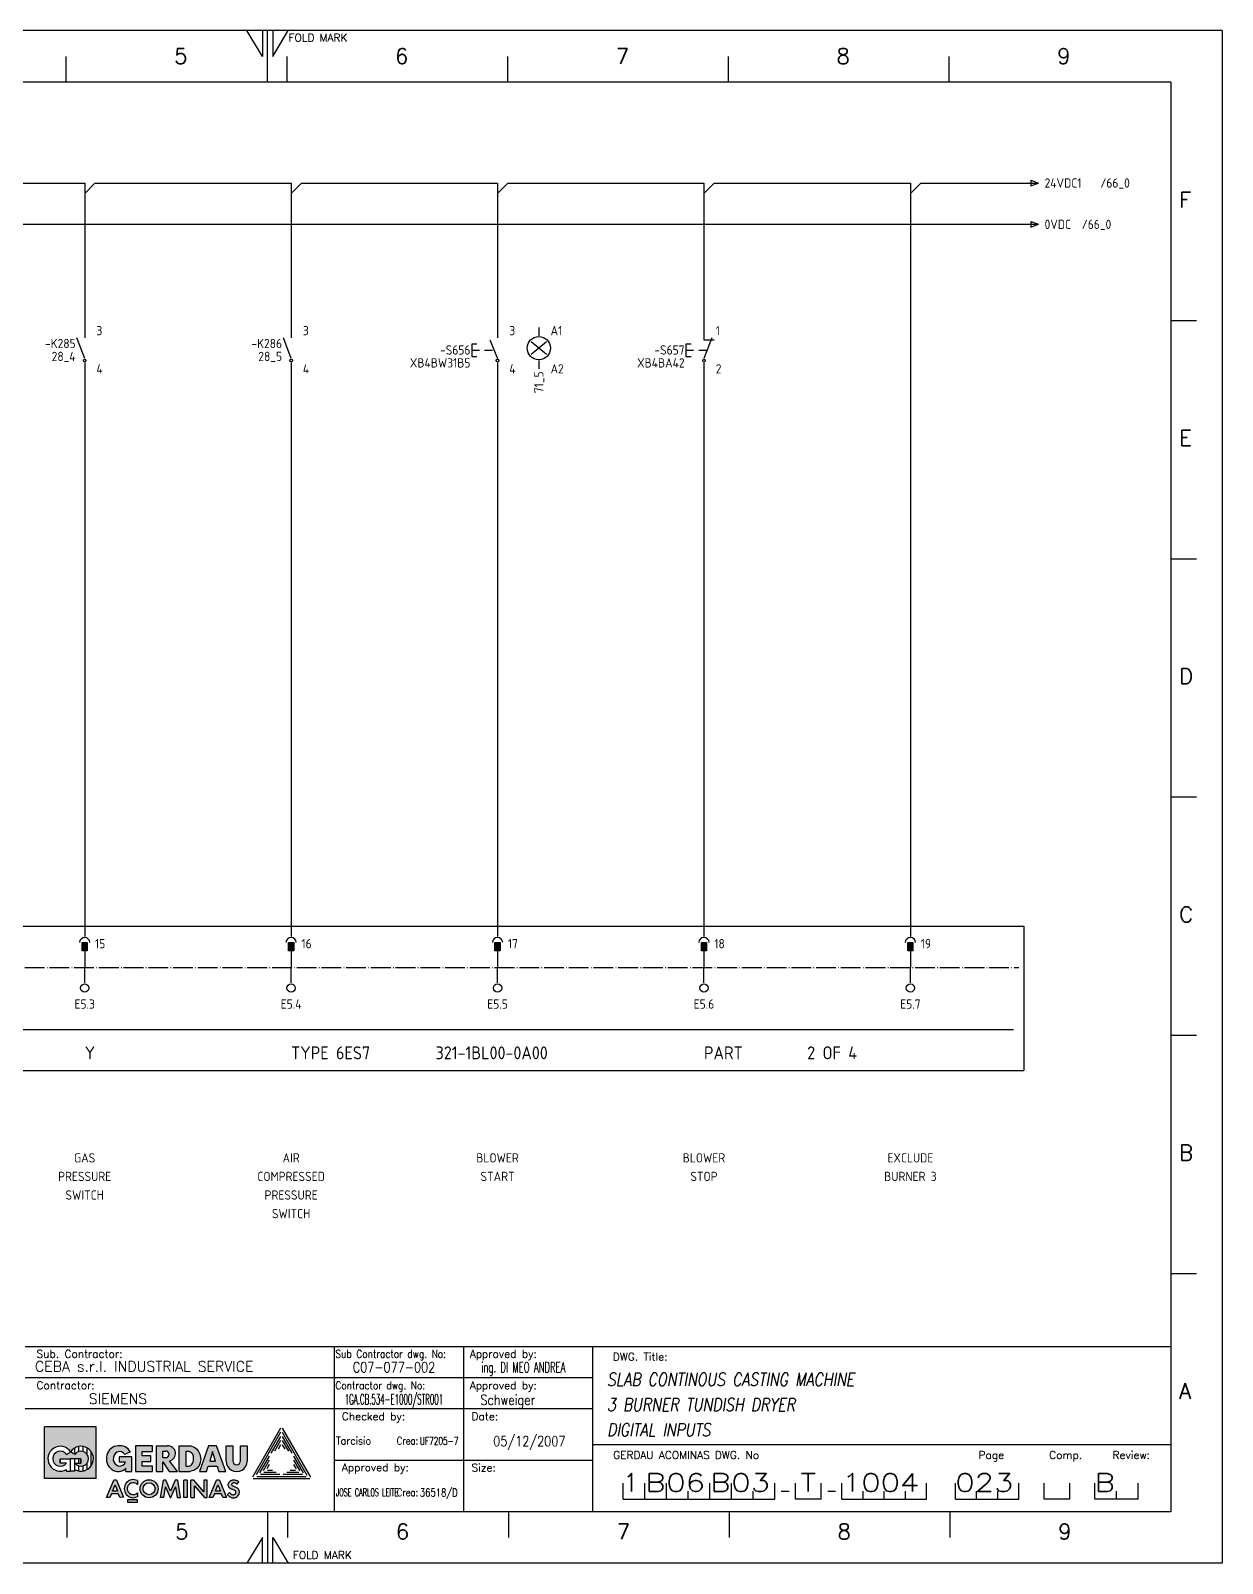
# Model space of a CAD drawing. Extents: x 520 to 940, y 6 to 303.
# Drawn here: x 709.3 to 940.2, y 6.5 to 303.5 of the extents above; entities that cross this region are included whole.
import ezdxf
from ezdxf.enums import TextEntityAlignment as Align

# ---------------------------------------------------------------- set-up
doc = ezdxf.new("R2010")
doc.units = 0
doc.header["$LTSCALE"] = 25
doc.header["$MEASUREMENT"] = 0
doc.linetypes.add('EPLANLINE7', pattern=[0])
doc.layers.get('0').update_dxf_attribs({"linetype": 'CONTINUOUS'})
for name, color, linetype in [('AUTOCONNECTING', 2, 'CONTINUOUS'), ('DESIG_', 3, 'CONTINUOUS'), ('FORM_1', 7, 'CONTINUOUS'), ('FORM_2', 4, 'CONTINUOUS'), ('FORM_3', 6, 'CONTINUOUS'), ('FORM_4', 1, 'CONTINUOUS'), ('MORSETTI', 7, 'CONTINUOUS'), ('RIF_', 7, 'CONTINUOUS'), ('SEF', 5, 'CONTINUOUS'), ('SIMBOLO', 4, 'CONTINUOUS'), ('TESTI', 7, 'CONTINUOUS'), ('TESTO', 5, 'CONTINUOUS')]:
    doc.layers.add(name, color=color, linetype=linetype)
doc.styles.add('ROMANS', font='romans.shx', dxfattribs={"width": 0.7, "oblique": 10, "height": 4})
doc.styles.get("Standard").update_dxf_attribs({"font": 'isocp.shx'})

# ---------------------------------------------------------------- blocks, each defined once
blk = doc.blocks.new('Format A3')
at = {"layer": 'FORM_1'}
h = blk.add_hatch(color=256, dxfattribs=at)
edge = h.paths.add_edge_path()
edge.add_line((217.87, 22.79), (217.87, 17.78))
edge.add_line((217.87, 17.78), (219.92, 17.78))
edge.add_spline(control_points=[(219.92, 17.78), (220.24, 17.85), (220.98, 18), (221.84, 18.93), (222.13, 20.2), (221.81, 21.63), (220.8, 22.71), (219.89, 22.77), (219.58, 22.79)], knot_values=[0, 0, 0, 0, 0.968333, 2.238245, 3.514092, 4.752916, 6.526982, 7.43734, 7.43734, 7.43734, 7.43734], degree=3, periodic=0)
edge.add_line((219.58, 22.79), (217.87, 22.79))
edge = h.paths.add_edge_path(flags=16)
edge.add_spline(control_points=[(219.59, 21.67), (219.7, 21.66), (220.06, 21.63), (220.6, 21.16), (220.68, 20.32), (220.63, 19.48), (220.1, 18.85), (219.69, 18.84), (219.58, 18.84)], knot_values=[0, 0, 0, 0, 0.326882, 1.089251, 1.872602, 2.763575, 3.625522, 3.966209, 3.966209, 3.966209, 3.966209], degree=3, periodic=0)
edge.add_line((219.58, 18.84), (219.17, 18.84))
edge.add_line((219.17, 18.84), (219.17, 21.67))
edge.add_line((219.17, 21.67), (219.59, 21.67))
h.paths.add_polyline_path([(223.55, 22.79), (221.81, 17.78), (223.19, 17.78), (223.48, 18.84), (225.23, 18.84), (225.54, 17.78), (226.94, 17.78), (225.11, 22.79)])
h.paths.add_polyline_path([(224.33, 21.67), (224.94, 19.81), (223.79, 19.81)], flags=16)
h.paths.add_polyline_path([(228.25, 22.79), (226.96, 22.79), (226.97, 19.8, 0.995265), (231.07, 19.81), (231.07, 22.79), (229.77, 22.79), (229.77, 19.87, -1), (228.25, 19.87)])
h.paths.add_polyline_path([(215.57, 22.79), (213.43, 22.79), (213.43, 17.78), (214.72, 17.78), (214.72, 19.66), (215.93, 17.78), (217.52, 17.78), (216.02, 19.84, 0.906396)])
h.paths.add_polyline_path([(215.29, 20.49), (214.72, 20.5), (214.72, 21.75), (215.31, 21.75, -1.017604)], flags=16)
h.paths.add_polyline_path([(209.42, 22.79), (209.42, 17.78), (212.73, 17.78), (212.73, 18.83), (210.73, 18.83), (210.73, 19.76), (212.41, 19.76), (212.41, 20.8), (210.73, 20.8), (210.73, 21.67), (212.73, 21.67), (212.73, 22.79)])
edge = h.paths.add_edge_path()
edge.add_ellipse((206.05, 20.28), major_axis=(0, -2.49), ratio=0.91559, start_angle=180.5657, end_angle=401.2517)
edge.add_line((207.56, 18.41), (207.56, 17.78))
edge.add_line((207.56, 17.78), (208.68, 17.78))
edge.add_line((208.68, 17.78), (208.68, 20.66))
edge.add_line((208.68, 20.66), (206.26, 20.66))
edge.add_line((206.26, 20.66), (206.26, 19.69))
edge.add_line((206.26, 19.69), (207.49, 19.69))
edge.add_ellipse((206.34, 20.25), major_axis=(0, -1.41), ratio=0.88785, start_angle=126.9107, end_angle=426.8029, ccw=False)
edge.add_line((207.34, 21.09), (208.41, 21.6))
edge.add_arc((206.36, 20.45), 2.34, 29.2872, 98.191)
h.paths.add_polyline_path([(205.74, 16.12), (205.19, 16.12), (203.77, 12.78), (204.46, 12.78), (204.76, 13.48), (206.07, 13.48), (206.44, 12.78), (207.11, 12.79)])
h.paths.add_polyline_path([(205.46, 15.22), (205.93, 14.01), (204.97, 14.01)], flags=16)
h.paths.add_polyline_path([(209.78, 12.92), (209.78, 13.66, -2.423597), (209.78, 15.28), (209.78, 16.02, 1.652966)])
h.paths.add_polyline_path([(210.29, 14.45, 1), (213.8, 14.45, 1)])
h.paths.add_polyline_path([(213.19, 14.45, -1), (210.89, 14.45, -1)], flags=16)
h.paths.add_polyline_path([(215.31, 16.12), (214.82, 16.12), (214.22, 12.78), (214.87, 12.78), (215.21, 14.84), (216.1, 12.73), (216.28, 12.73), (217.19, 14.84), (217.49, 12.78), (218.15, 12.78), (217.6, 16.12), (217.12, 16.12), (216.2, 13.99)])
h.paths.add_polyline_path([(219.4, 16.12), (218.75, 16.12), (218.75, 12.78), (219.4, 12.78)])
h.paths.add_polyline_path([(220.16, 12.78), (220.81, 12.78), (220.81, 15.04), (222.79, 12.78), (223.3, 12.78), (223.3, 16.12), (222.65, 16.12), (222.65, 13.88), (220.68, 16.12), (220.16, 16.12)])
h.paths.add_polyline_path([(225.66, 16.12), (225.13, 16.12), (223.7, 12.77), (224.39, 12.77), (224.69, 13.47), (226, 13.47), (226.37, 12.77), (227.04, 12.77)])
h.paths.add_polyline_path([(225.39, 15.2), (225.86, 14), (224.9, 14)], flags=16)
edge = h.paths.add_edge_path()
edge.add_spline(control_points=[(229.42, 15.81), (229.38, 15.84), (229.32, 15.89), (229.21, 15.96), (229.1, 16.02), (228.95, 16.09), (228.79, 16.14), (228.58, 16.18), (228.37, 16.18), (228.14, 16.15), (227.97, 16.08), (227.8, 16), (227.66, 15.88), (227.54, 15.75), (227.47, 15.59), (227.4, 15.42), (227.39, 15.24), (227.4, 15.04), (227.44, 14.85), (227.57, 14.66), (227.73, 14.54), (227.92, 14.42), (228.08, 14.35), (228.25, 14.29), (228.42, 14.23), (228.59, 14.16), (228.73, 14.07), (228.81, 13.98), (228.85, 13.89), (228.87, 13.78), (228.86, 13.67), (228.81, 13.54), (228.72, 13.42), (228.56, 13.32), (228.37, 13.29), (228.2, 13.3), (228.07, 13.34), (227.98, 13.38), (227.9, 13.44), (227.81, 13.5), (227.72, 13.6), (227.68, 13.69), (227.64, 13.74)], knot_values=[0, 0, 0, 0, 0.129897, 0.252239, 0.381983, 0.506097, 0.749316, 0.87783, 1.167741, 1.365595, 1.552935, 1.738999, 1.918105, 2.09238, 2.269928, 2.449255, 2.632957, 2.790606, 3.065835, 3.193419, 3.483878, 3.653535, 3.853782, 4.021202, 4.182707, 4.402789, 4.570564, 4.668988, 4.759204, 4.855589, 5.007336, 5.095097, 5.270281, 5.443299, 5.63607, 5.844858, 5.950481, 6.046454, 6.146081, 6.249423, 6.351995, 6.544354, 6.544354, 6.544354, 6.544354], degree=3, periodic=0)
edge.add_line((227.64, 13.74), (227.22, 13.33))
edge.add_spline(control_points=[(227.22, 13.33), (227.25, 13.3), (227.3, 13.21), (227.44, 13.06), (227.61, 12.91), (227.84, 12.8), (228.04, 12.73), (228.25, 12.7), (228.44, 12.69), (228.72, 12.72), (228.99, 12.82), (229.25, 13.03), (229.41, 13.25), (229.53, 13.57), (229.55, 13.89), (229.48, 14.23), (229.32, 14.44), (229.15, 14.58), (228.98, 14.67), (228.78, 14.76), (228.59, 14.83), (228.39, 14.91), (228.2, 15), (228.05, 15.18), (228.07, 15.39), (228.2, 15.54), (228.35, 15.61), (228.48, 15.63), (228.66, 15.63), (228.84, 15.57), (228.98, 15.46), (229.05, 15.4), (229.08, 15.37)], knot_values=[0, 0, 0, 0, 0.131114, 0.305389, 0.623258, 0.772631, 1.083491, 1.243018, 1.425854, 1.654083, 2.072988, 2.274716, 2.662927, 2.870188, 3.280959, 3.591243, 3.888658, 4.0589, 4.248032, 4.476436, 4.699919, 4.85554, 5.137678, 5.317889, 5.513624, 5.728226, 5.888869, 5.979085, 6.142909, 6.403998, 6.552706, 6.676571, 6.676571, 6.676571, 6.676571], degree=3, periodic=0)
edge.add_line((229.08, 15.37), (229.42, 15.81))
h.paths.add_polyline_path([(207.88, 12.33), (207.88, 11.83), (209.78, 11.83), (209.79, 12.33)])
h.paths.add_polyline_path([(201.77, 26.45), (191.77, 26.45), (191.77, 16.45), (201.77, 16.45)])
h.paths.add_polyline_path([(197.64, 18.19), (197.64, 17.87), (196.84, 17.87), (196.04, 17.87), (196.04, 18.19, -2.312045), (196.84, 21.6, -2.312045)], flags=16)
h.paths.add_polyline_path([(197.64, 19.43), (198.44, 19.43), (198.44, 20.27), (196.84, 20.27), (194.84, 20.27), (194.84, 19.43), (196.04, 19.43, -3.248328), (196.05, 21.08), (196.84, 21.6), (197.62, 21.08, -3.248328)], flags=0)
for p, q in [((420, 297), (0, 297)), ((234, 292), (231, 297)), ((234, 297), (234, 292)), ((235, 287), (235, 297)), ((236, 292), (239, 297)), ((236, 297), (236, 292)), ((420, 297), (420, 0)), ((195.93, 292), (195.93, 287)), ((238.7, 292), (238.7, 287)), ((281.48, 292), (281.48, 287)), ((324.26, 292), (324.26, 287)), ((367.03, 292), (367.03, 287)), ((410, 240.83), (415, 240.83)), ((410, 194.66), (415, 194.66)), ((410, 148.5), (415, 148.5)), ((410, 102.33), (415, 102.33)), ((410, 56.17), (415, 56.17)), ((248, 30), (248, 42)), ((273, 10), (273, 42)), ((188.01, 36), (298, 36)), ((191.77, 16.45), (191.77, 26.45)), ((201.77, 26.45), (191.77, 26.45)), ((201.77, 16.45), (201.77, 26.45)), ((237.53, 26.19), (232.06, 16.71)), ((237.53, 25.39), (232.76, 17.12)), ((237.53, 24.59), (235.65, 21.33)), ((237.53, 23.79), (236.34, 21.73)), ((237.83, 26.19), (243.31, 16.71)), ((237.83, 25.39), (242.62, 17.11)), ((237.83, 24.59), (239.72, 21.33)), ((237.83, 23.79), (239.03, 21.73)), ((196.04, 21.07), (196.84, 21.6)), ((197.64, 21.07), (196.84, 21.6)), ((197.64, 21.07), (197.64, 22.35)), ((198.44, 21.68), (198.44, 22.64)), ((199.24, 21.68), (199.24, 22.64)), ((200.04, 21.11), (200.04, 22.35)), ((200.84, 18.94), (200.84, 21.6)), ((208.41, 21.6), (207.34, 21.09)), ((209.42, 22.79), (209.42, 17.78)), ((212.73, 22.79), (209.42, 22.79)), ((210.73, 20.8), (210.73, 21.67)), ((210.73, 21.67), (212.73, 21.67)), ((212.41, 20.8), (210.73, 20.8)), ((212.41, 19.76), (212.41, 20.8)), ((212.73, 21.67), (212.73, 22.79)), ((213.43, 22.79), (213.43, 17.78)), ((213.43, 22.79), (215.57, 22.79)), ((214.72, 20.5), (214.72, 21.75)), ((214.72, 21.75), (215.31, 21.75)), ((217.87, 17.78), (217.87, 22.79)), ((217.87, 22.79), (219.58, 22.79)), ((223.55, 22.79), (221.81, 17.78)), ((225.11, 22.79), (223.55, 22.79)), ((224.33, 21.67), (223.79, 19.81)), ((224.94, 19.81), (224.33, 21.67)), ((226.94, 17.78), (225.11, 22.79)), ((226.97, 19.83), (226.96, 22.79)), ((226.96, 22.79), (228.25, 22.79)), ((228.25, 22.79), (228.25, 19.87)), ((229.77, 19.87), (229.77, 22.79)), ((229.77, 22.79), (231.07, 22.79)), ((231.07, 22.79), (231.07, 19.81)), ((237.53, 22.99), (237.04, 22.13)), ((237.83, 22.99), (238.33, 22.13)), ((298, 23), (410, 23)), ((194.84, 20.27), (196.84, 20.27)), ((194.84, 20.27), (196.84, 20.27)), ((194.84, 19.43), (194.84, 20.27)), ((194.84, 20.27), (194.84, 19.43)), ((196.04, 19.43), (194.84, 19.43)), ((196.04, 17.87), (196.04, 18.19)), ((196.04, 17.87), (196.84, 17.87)), ((196.84, 17.87), (196.84, 20.27)), ((198.84, 20.27), (196.84, 20.27)), ((198.84, 20.27), (196.84, 20.27)), ((197.64, 17.87), (196.84, 17.87)), ((197.64, 17.87), (197.64, 20.27)), ((197.64, 19.43), (198.84, 19.43)), ((197.64, 17.87), (197.64, 18.19)), ((198.44, 19.43), (198.44, 20.27)), ((198.44, 17.9), (198.44, 18.86)), ((198.84, 20.27), (198.84, 19.43)), ((198.84, 19.43), (198.84, 20.27)), ((199.24, 17.9), (199.24, 18.86)), ((200.04, 18.19), (200.04, 19.43)), ((208.68, 20.66), (206.26, 20.66)), ((206.26, 20.66), (206.26, 19.69)), ((206.26, 19.69), (207.49, 19.69)), ((207.56, 17.78), (207.56, 18.41)), ((208.68, 17.78), (208.68, 20.66)), ((210.73, 18.83), (210.73, 19.76)), ((210.73, 19.76), (212.41, 19.76)), ((212.73, 18.83), (210.73, 18.83)), ((212.73, 17.78), (212.73, 18.83)), ((214.72, 20.5), (215.31, 20.49)), ((214.72, 19.66), (215.93, 17.78)), ((214.72, 17.78), (214.72, 19.66)), ((217.52, 17.78), (216.02, 19.84)), ((223.19, 17.78), (223.48, 18.84)), ((223.48, 18.84), (225.23, 18.84)), ((223.79, 19.81), (224.94, 19.81)), ((225.23, 18.84), (225.54, 17.78)), ((235.33, 20.78), (233.45, 17.52)), ((235.33, 19.98), (234.14, 17.92)), ((235.33, 19.18), (234.84, 18.32)), ((234.98, 18.05), (235.98, 18.05)), ((239.39, 18.05), (240.39, 18.05)), ((240.04, 20.78), (241.92, 17.51)), ((240.04, 19.98), (241.23, 17.91)), ((240.04, 19.18), (240.54, 18.31)), ((248, 20), (298, 20)), ((201.77, 16.45), (191.77, 16.45)), ((203.77, 12.78), (205.19, 16.12)), ((204.97, 14.01), (205.46, 15.22)), ((205.74, 16.12), (205.19, 16.12)), ((205.46, 15.22), (205.93, 14.01)), ((205.74, 16.12), (207.11, 12.79)), ((207.56, 17.78), (208.68, 17.78)), ((209.42, 17.78), (212.73, 17.78)), ((209.78, 16.02), (209.78, 15.23)), ((213.43, 17.78), (214.72, 17.78)), ((214.22, 12.78), (214.82, 16.12)), ((215.31, 16.12), (214.82, 16.12)), ((216.2, 13.99), (215.31, 16.12)), ((215.93, 17.78), (217.52, 17.78)), ((217.12, 16.12), (216.2, 13.99)), ((217.6, 16.12), (217.12, 16.12)), ((218.15, 12.78), (217.6, 16.12)), ((217.87, 17.78), (219.92, 17.78)), ((218.75, 12.78), (218.75, 16.12)), ((219.4, 16.12), (218.75, 16.12)), ((219.4, 16.12), (219.4, 12.78)), ((220.16, 12.79), (220.16, 16.12)), ((220.68, 16.12), (220.16, 16.12)), ((222.65, 13.88), (220.68, 16.12)), ((220.81, 15.04), (222.79, 12.78)), ((220.81, 12.78), (220.81, 15.04)), ((221.81, 17.78), (223.19, 17.78)), ((222.65, 16.12), (222.65, 13.88)), ((223.3, 16.12), (222.65, 16.12)), ((223.3, 12.78), (223.3, 16.12)), ((223.7, 12.77), (225.13, 16.12)), ((224.9, 14), (225.39, 15.2)), ((225.66, 16.12), (225.13, 16.12)), ((225.39, 15.2), (225.86, 14)), ((225.54, 17.78), (226.94, 17.78)), ((225.66, 16.12), (227.04, 12.77)), ((229.08, 15.36), (229.42, 15.81)), ((232.21, 16.45), (243.16, 16.45)), ((232.9, 16.85), (242.47, 16.85)), ((233.6, 17.25), (237.37, 17.25)), ((234.29, 17.65), (236.67, 17.65)), ((238, 17.25), (241.77, 17.25)), ((238.7, 17.65), (241.08, 17.65)), ((204.46, 12.78), (203.77, 12.78)), ((204.76, 13.48), (204.46, 12.78)), ((206.07, 13.48), (204.76, 13.48)), ((205.93, 14.01), (204.97, 14.01)), ((206.44, 12.78), (206.07, 13.48)), ((207.11, 12.79), (206.44, 12.78)), ((207.88, 12.33), (207.88, 11.83)), ((209.79, 12.33), (207.88, 12.33)), ((209.78, 13.66), (209.78, 12.9)), ((209.78, 11.83), (209.79, 12.33)), ((214.87, 12.78), (214.22, 12.78)), ((214.87, 12.78), (215.21, 14.84)), ((215.21, 14.84), (216.1, 12.73)), ((216.1, 12.73), (216.28, 12.73)), ((216.28, 12.73), (217.19, 14.84)), ((217.19, 14.84), (217.49, 12.78)), ((217.49, 12.78), (218.15, 12.78)), ((219.4, 12.78), (218.75, 12.78)), ((220.16, 12.78), (220.81, 12.78)), ((222.79, 12.78), (223.3, 12.78)), ((224.39, 12.77), (223.7, 12.77)), ((224.69, 13.47), (224.39, 12.77)), ((226, 13.47), (224.69, 13.47)), ((225.86, 14), (224.9, 14)), ((226.37, 12.77), (226, 13.47)), ((227.04, 12.77), (226.37, 12.77)), ((227.22, 13.33), (227.64, 13.74)), ((196.11, 10), (196.11, 5)), ((207.88, 11.83), (209.78, 11.83)), ((235, 10), (235, 0)), ((238.89, 10), (238.89, 5)), ((281.66, 10), (281.66, 5)), ((324.44, 10), (324.44, 5)), ((367.22, 10), (367.22, 5)), ((234, 5), (231, 0)), ((234, 0), (234, 5)), ((236, 5), (239, 0)), ((236, 0), (236, 5)), ((420, 0), (0, 0))]:
    blk.add_line(p, q, dxfattribs=at)
blk.add_lwpolyline([(219.59, 21.67), (219.17, 21.67), (219.17, 18.84), (219.58, 18.84)], dxfattribs=at)
for radius in [1.75, 1.15]:
    blk.add_circle((212.04, 14.45), radius, dxfattribs=at)
for centre, radius, start, end in [((194.84, 20.27), 2.4, 33.5573, 300), ((194.84, 20.27), 1.46, 33.5573, 325.1132), ((198.84, 20.27), 2.4, 240, 146.4427), ((198.84, 20.27), 1.46, 214.8868, 146.4427), ((206.36, 20.45), 2.34, 29.2872, 98.191), ((215.31, 21.12), 0.633, 270, 90), ((215.65, 21.29), 1.5, 284.2434, 92.9996), ((229.02, 19.82), 2.05, 179.8525, 0.1475), ((229.01, 19.87), 0.761, 180, 0), ((208.97, 14.47), 1.75, 62.3456, 297.6544), ((208.97, 14.47), 1.15, 44.8431, 315.1569)]:
    blk.add_arc(centre, radius, start, end, dxfattribs=at)
for centre, major_axis, ratio, start_param, end_param in [((206.05, 20.28), (0, -2.49), 0.91559, 3.151467, 7.003163), ((206.34, 20.25), (0, -1.41), 0.88785, 2.21501, 7.449115)]:
    blk.add_ellipse(centre, major_axis=major_axis, ratio=ratio, start_param=start_param, end_param=end_param, dxfattribs=at)
for points in [[(219.58, 22.79), (220.48, 22.65), (221.76, 21.42), (222.04, 20.21), (221.73, 18.97), (220.84, 18.07), (219.92, 17.78)], [(219.58, 18.84), (219.91, 18.87), (220.52, 19.48), (220.66, 20.37), (220.5, 21.13), (219.91, 21.62), (219.59, 21.67)], [(227.22, 13.33), (227.3, 13.23), (227.41, 13.09), (227.66, 12.89), (227.79, 12.82), (228.09, 12.73), (228.24, 12.7), (228.43, 12.7), (228.65, 12.72), (229.04, 12.87), (229.2, 13), (229.43, 13.31), (229.5, 13.51), (229.53, 13.92), (229.46, 14.22), (229.28, 14.46), (229.15, 14.57), (228.99, 14.66), (228.78, 14.76), (228.57, 14.84), (228.43, 14.9), (228.18, 15.03), (228.07, 15.18), (228.09, 15.37), (228.22, 15.54), (228.37, 15.61), (228.46, 15.63), (228.62, 15.63), (228.87, 15.54), (228.99, 15.45), (229.08, 15.37)], [(227.64, 13.74), (227.75, 13.58), (227.81, 13.5), (227.9, 13.44), (227.98, 13.38), (228.07, 13.35), (228.17, 13.31), (228.38, 13.3), (228.56, 13.33), (228.71, 13.43), (228.82, 13.57), (228.85, 13.65), (228.86, 13.8), (228.84, 13.89), (228.8, 13.98), (228.74, 14.05), (228.6, 14.15), (228.4, 14.23), (228.25, 14.29), (228.09, 14.35), (227.91, 14.43), (227.76, 14.52), (227.54, 14.71), (227.47, 14.81), (227.4, 15.08), (227.39, 15.24), (227.41, 15.42), (227.47, 15.59), (227.55, 15.75), (227.66, 15.88), (227.8, 15.99), (227.97, 16.08), (228.14, 16.14), (228.34, 16.17), (228.63, 16.17), (228.75, 16.14), (228.99, 16.07), (229.1, 16.02), (229.21, 15.96), (229.31, 15.89), (229.42, 15.81)]]:
    blk.add_spline(points, degree=3, dxfattribs=at)
at = {"layer": 'FORM_3'}
for p, q in [((410, 287), (25, 287)), ((410, 287), (410, 10)), ((410, 10), (25, 10))]:
    blk.add_line(p, q, dxfattribs=at)
at = {"layer": 'FORM_4'}
for p, q in [((188.01, 42), (410, 42)), ((298, 10), (298, 42)), ((188.01, 30), (298, 30)), ((248, 10), (248, 30)), ((303.88, 12.42), (303.88, 15.51)), ((308.08, 12.42), (308.08, 15.51)), ((312.28, 12.42), (312.28, 15.51)), ((320.68, 12.42), (320.68, 15.51)), ((324.88, 12.42), (324.88, 15.51)), ((333.28, 12.42), (333.28, 15.51)), ((337.28, 12.42), (337.28, 15.51)), ((342.28, 12.42), (342.28, 15.51)), ((346.28, 12.42), (346.28, 15.51)), ((362.68, 12.42), (362.68, 15.51)), ((368.28, 12.42), (368.28, 15.51)), ((380.58, 12.42), (380.58, 15.51)), ((385.48, 12.42), (385.48, 15.51)), ((390.48, 12.42), (390.48, 15.51)), ((395.28, 12.42), (395.28, 15.51)), ((403.68, 12.42), (403.68, 15.51)), ((303.88, 12.42), (333.28, 12.42)), ((316.48, 12.42), (316.48, 13.97)), ((316.48, 12.42), (316.48, 13.97)), ((329.08, 12.42), (329.08, 13.97)), ((334.53, 13.97), (336.06, 13.97)), ((342.28, 12.42), (337.28, 12.42)), ((343.53, 13.97), (345.03, 13.97)), ((346.28, 12.42), (346.28, 13.97)), ((346.28, 12.42), (362.68, 12.42)), ((350.38, 12.42), (350.38, 13.97)), ((354.48, 12.42), (354.48, 13.97)), ((358.58, 12.42), (358.58, 13.97)), ((368.28, 12.42), (380.58, 12.42)), ((372.38, 12.42), (372.38, 13.97)), ((376.48, 12.42), (376.48, 13.97)), ((390.48, 12.42), (385.48, 12.42)), ((399.13, 12.42), (395.28, 12.42)), ((403.68, 12.42), (399.13, 12.42)), ((399.48, 12.42), (399.48, 13.97))]:
    blk.add_line(p, q, dxfattribs=at)
at = {"layer": 'FORM_1', "style": 'ROMANS'}
for p in [(239.05, 294.88), (239.88, 0.84)]:
    blk.add_text('FOLD MARK', height=1.5, dxfattribs=at).set_placement(p)
at = {"layer": 'FORM_2', "style": 'ROMANS'}
for s, p in [('Sub. Contractor:', (190.24, 39.84)), ('Approved by:', (274.17, 39.84)), ('DWG. Title:', (301.92, 39.27)), ('Contractor:', (190.24, 33.75)), ('Approved by:', (274.17, 33.72)), ('Checked by:', (249.38, 27.74)), ('Date:', (274.53, 27.74)), ('GERDAU ACOMINAS DWG. No', (301.96, 20.23)), ('Page', (372.75, 20.23)), ('Comp.', (386.46, 20.23)), ('Review:', (398.72, 20.23)), ('Approved by:', (249.38, 17.83)), ('Size:', (274.53, 17.79))]:
    blk.add_text(s, height=1.5, dxfattribs=at).set_placement(p)
for s, width, p in [('Sub Contractor dwg. No:', 0.85, (248.15, 39.84)), ('Contractor dwg. No:', 0.85, (248.15, 33.72)), ('Crea:', 0.8, (260.02, 23)), ('Crea:', 0.8, (260.02, 13))]:
    blk.add_text(s, height=1.5, dxfattribs=dict(at, width=width)).set_placement(p)
at = {"layer": 'FORM_2', "style": 'ROMANS', "flags": 4}
for tag, p in [('21', (189.91, 37.18)), ('18', (189.91, 30.89))]:
    blk.add_attdef(tag, p, '', height=2, dxfattribs=at)
at = {"layer": 'FORM_2', "color": 4, "style": 'ROMANS', "width": 0.8, "flags": 4}
for tag, p in [('22', (251.5, 37)), ('19', (251.5, 30.8)), ('24', (278.73, 22.67))]:
    blk.add_attdef(tag, p, '', height=2, dxfattribs=at)
at = {"layer": 'FORM_2', "style": 'ROMANS', "flags": 4}
for tag, p, height, width in [('23', (276.41, 37.01), 2, 0.8), ('20', (276.22, 30.68), 2, 0.8), ('14', (248.25, 23), 1.5, 0.9), ('15', (264.49, 22.98), 1.5, 0.8), ('16', (248.25, 13), 1.5, 0.9), ('17', (264.49, 12.98), 1.5, 0.8)]:
    blk.add_attdef(tag, p, '', height=height, dxfattribs=dict(at, width=width))
at = {"layer": 'FORM_4', "style": 'ROMANS'}
for s, p in [('5', (216.92, 290.56)), ('6', (259.7, 290.56)), ('7', (302.47, 290.56)), ('8', (345.25, 290.56)), ('9', (388.03, 290.56)), ('F', (411.64, 262.73)), ('E', (411.64, 216.57)), ('D', (411.64, 170.4)), ('C', (411.64, 124.24)), ('B', (411.64, 78.07)), ('A', (411.64, 31.9)), ('5', (217.1, 4.65)), ('6', (259.88, 4.65)), ('7', (302.66, 4.65)), ('8', (345.43, 4.65)), ('9', (388.21, 4.65))]:
    blk.add_text(s, height=3, dxfattribs=at).set_placement(p)
at = {"layer": 'FORM_4', "color": 1, "style": 'ROMANS', "oblique": 10, "width": 0.8, "flags": 4}
for tag, p in [('11', (300.77, 34.39)), ('12', (300.77, 29.5)), ('13', (300.77, 24.62))]:
    blk.add_attdef(tag, p, '', height=2.5, dxfattribs=at)
at = {"layer": 'FORM_4', "color": 1, "style": 'ROMANS', "flags": 2}
blk.add_attdef('25', (279.66, 12.25), '', height=5, dxfattribs=at)
at = {"layer": 'FORM_4', "style": 'ROMANS', "width": 1.25, "flags": 4}
for tag, p in [('1', (303.88, 13.92)), ('3', (312.28, 13.92)), ('5', (324.88, 13.92)), ('7', (346.28, 13.92)), ('10', (395.28, 13.92))]:
    blk.add_attdef(tag, p, '', height=3.5, dxfattribs=at)
for tag, p in [('2', (310.18, 13.92)), ('4', (322.78, 13.92)), ('6', (339.78, 13.92)), ('9', (387.98, 13.92))]:
    blk.add_attdef(tag, text='', height=3.5, dxfattribs=at).set_placement(p, align=Align.CENTER)
at = {"layer": 'FORM_4', "color": 1, "style": 'ROMANS', "width": 1.25, "flags": 4}
blk.add_attdef('8', (368.28, 13.92), '', height=3.5, dxfattribs=at)
blk = doc.blocks.new('SO269')
at = {"layer": 'TESTI', "color": 2, "linetype": 'EPLANLINE7'}
for p, q in [((-2, 0), (0, 0)), ((0, 0), (0, -2)), ((0, -2), (2, 0))]:
    blk.add_line(p, q, dxfattribs=at)
blk = doc.blocks.new('1_0_IEC_WUPI')
at = {"layer": 'SIMBOLO', "color": 3, "linetype": 'EPLANLINE7'}
for p, q in [((0, 4), (0, 2)), ((0, -2), (-1.5, 2)), ((0, -2.8), (0, -4))]:
    blk.add_line(p, q, dxfattribs=at)
blk.add_circle((0, -2.4), 0.25, dxfattribs=at)
blk = doc.blocks.new('31_0_IEC_WUPI')
at = {"layer": 'TESTI', "color": 3, "linetype": 'EPLANLINE7'}
for p, q in [((0, 4), (0, 2)), ((-0.5, 0.8), (0.5, 0.8)), ((-0.5, -0.8), (-0.5, 0.8)), ((0.5, 0.8), (0.5, -0.8)), ((0.5, -0.8), (-0.5, -0.8))]:
    blk.add_line(p, q, dxfattribs=at)
blk.add_arc((0, 0.8), 1, 0, 180, dxfattribs=at)
blk.add_solid([(-0.5, -0.8), (0.5, -0.8), (-0.5, 0.8), (0.5, 0.8)], dxfattribs=at)
blk = doc.blocks.new('SO303')
at = {"layer": 'TESTI', "color": 2, "linetype": 'EPLANLINE7'}
blk.add_line((0, 1), (0, 4), dxfattribs=at)
blk.add_circle((0, 0), 0.8, dxfattribs=at)
blk = doc.blocks.new('35_0_IEC_WUPI')
at = {"layer": 'TESTI', "color": 3, "linetype": 'EPLANLINE7'}
for p, q in [((0, 4), (0, 2)), ((-4, 0.8), (-5, 0.8)), ((-5, 0.8), (-5, -1.6)), ((-1.5, 1.6), (0, -2)), ((-5, -0.4), (-3.5, -0.4)), ((-5, -1.6), (-4, -1.6)), ((-2.5, -0.4), (-1, -0.4)), ((0, -2.8), (0, -4))]:
    blk.add_line(p, q, dxfattribs=at)
blk.add_circle((0, -2.4), 0.25, dxfattribs=at)
blk = doc.blocks.new('46_0_IEC_WUPI')
at = {"layer": 'TESTI', "color": 3, "linetype": 'EPLANLINE7'}
for p, q in [((0, 4), (0, 2.4)), ((1.5, 1.2), (-1.5, -1.2)), ((1.5, -1.2), (-1.5, 1.2)), ((0, -2.4), (0, -4))]:
    blk.add_line(p, q, dxfattribs=at)
blk.add_circle((0, 0), 2.25, dxfattribs=at)
blk = doc.blocks.new('36_0_IEC_WUPI')
at = {"layer": 'TESTI', "color": 3, "linetype": 'EPLANLINE7'}
for p, q in [((0, 4), (0, 1.6)), ((-2.5, 0.8), (-3.5, 0.8)), ((-3.5, 0.8), (-3.5, -1.6)), ((1.5, 2), (0, -2)), ((0, 1.6), (2, 1.6)), ((-3.5, -0.4), (-2, -0.4)), ((-3.5, -1.6), (-2.5, -1.6)), ((-1, -0.4), (0.5, -0.4)), ((0, -2.8), (0, -4))]:
    blk.add_line(p, q, dxfattribs=at)
blk.add_circle((0, -2.4), 0.25, dxfattribs=at)
blk = doc.blocks.new('SO284')
at = {"layer": 'TESTI', "color": 2, "linetype": 'EPLANLINE7'}
for p, q in [((-1.175, 0), (0.675, 0)), ((-0.675, 0.575), (0.8, 0)), ((-0.675, 0.575), (-0.675, -0.575)), ((-0.675, -0.575), (0.8, 0))]:
    blk.add_line(p, q, dxfattribs=at)

msp = doc.modelspace()

# ---------------------------------------------------------------- linework, layer by layer
at = {"layer": 'AUTOCONNECTING', "color": 2, "linetype": 'EPLANLINE7'}
for p, q in [((681.73, 273.93), (717.73, 273.93)), ((721.73, 273.93), (757.73, 273.93)), ((761.73, 273.93), (797.73, 273.93)), ((801.73, 273.93), (837.73, 273.93)), ((841.73, 273.93), (877.73, 273.93)), ((881.73, 273.93), (903.73, 273.93)), ((719.73, 271.93), (719.73, 245.93)), ((759.73, 271.93), (759.73, 245.93)), ((799.73, 271.93), (799.73, 245.93)), ((839.73, 271.93), (839.73, 245.93)), ((879.73, 271.93), (879.73, 129.93)), ((589.73, 265.93), (903.73, 265.93)), ((719.73, 237.93), (719.73, 129.93)), ((759.73, 237.93), (759.73, 129.93)), ((799.73, 237.93), (799.73, 129.93)), ((839.73, 237.93), (839.73, 129.93)), ((719.73, 125.93), (719.73, 121.93)), ((759.73, 125.93), (759.73, 121.93)), ((799.73, 125.93), (799.73, 121.93)), ((839.73, 125.93), (839.73, 121.93)), ((879.73, 125.93), (879.73, 121.93))]:
    msp.add_line(p, q, dxfattribs=at)
at = {"layer": 'SIMBOLO', "color": 1, "linetype": 'EPLANLINE7'}
for p, q in [((577.73, 129.93), (901.73, 129.93)), ((901.73, 129.93), (901.73, 101.93)), ((577.73, 101.93), (901.73, 101.93))]:
    msp.add_line(p, q, dxfattribs=at)
at = {"layer": 'TESTI', "color": 1, "linetype": 'EPLANLINE7'}
for p, q in [((708.11, 121.93), (711.93, 121.93)), ((712.43, 121.93), (712.51, 121.93)), ((712.91, 121.93), (716.73, 121.93)), ((717.21, 121.93), (717.31, 121.93)), ((717.71, 121.93), (721.53, 121.93)), ((722.01, 121.93), (722.11, 121.93)), ((722.48, 121.93), (726.33, 121.93)), ((726.81, 121.93), (726.91, 121.93)), ((727.28, 121.93), (731.11, 121.93)), ((731.58, 121.93), (731.68, 121.93)), ((732.08, 121.93), (735.91, 121.93)), ((736.38, 121.93), (736.48, 121.93)), ((736.86, 121.93), (740.71, 121.93)), ((741.18, 121.93), (741.28, 121.93)), ((741.66, 121.93), (745.48, 121.93)), ((745.96, 121.93), (746.06, 121.93)), ((746.46, 121.93), (750.28, 121.93)), ((750.76, 121.93), (750.86, 121.93)), ((751.23, 121.93), (755.08, 121.93)), ((755.56, 121.93), (755.66, 121.93)), ((756.03, 121.93), (759.86, 121.93)), ((760.36, 121.93), (760.43, 121.93)), ((760.83, 121.93), (764.66, 121.93)), ((765.13, 121.93), (765.23, 121.93)), ((765.61, 121.93), (769.46, 121.93)), ((769.93, 121.93), (770.03, 121.93)), ((770.41, 121.93), (774.23, 121.93)), ((774.73, 121.93), (774.81, 121.93)), ((775.21, 121.93), (779.03, 121.93)), ((779.51, 121.93), (779.61, 121.93)), ((779.98, 121.93), (783.83, 121.93)), ((784.31, 121.93), (784.41, 121.93)), ((784.78, 121.93), (788.63, 121.93)), ((789.11, 121.93), (789.21, 121.93)), ((789.58, 121.93), (793.41, 121.93)), ((793.88, 121.93), (793.98, 121.93)), ((794.38, 121.93), (798.21, 121.93)), ((798.68, 121.93), (798.78, 121.93)), ((799.16, 121.93), (803.01, 121.93)), ((803.48, 121.93), (803.58, 121.93)), ((803.96, 121.93), (807.78, 121.93)), ((808.26, 121.93), (808.36, 121.93)), ((808.76, 121.93), (812.58, 121.93)), ((813.06, 121.93), (813.16, 121.93)), ((813.53, 121.93), (817.38, 121.93)), ((817.86, 121.93), (817.96, 121.93)), ((818.33, 121.93), (822.16, 121.93)), ((822.66, 121.93), (822.73, 121.93)), ((823.13, 121.93), (826.96, 121.93)), ((827.43, 121.93), (827.53, 121.93)), ((827.91, 121.93), (831.76, 121.93)), ((832.23, 121.93), (832.33, 121.93)), ((832.71, 121.93), (836.53, 121.93)), ((837.03, 121.93), (837.11, 121.93)), ((837.51, 121.93), (841.33, 121.93)), ((841.81, 121.93), (841.91, 121.93)), ((842.28, 121.93), (846.13, 121.93)), ((846.61, 121.93), (846.71, 121.93)), ((847.08, 121.93), (850.91, 121.93)), ((851.41, 121.93), (851.48, 121.93)), ((851.88, 121.93), (855.71, 121.93)), ((856.18, 121.93), (856.28, 121.93)), ((856.68, 121.93), (860.51, 121.93)), ((860.98, 121.93), (861.08, 121.93)), ((861.46, 121.93), (865.31, 121.93)), ((865.78, 121.93), (865.88, 121.93)), ((866.26, 121.93), (870.08, 121.93)), ((870.56, 121.93), (870.66, 121.93)), ((871.06, 121.93), (874.88, 121.93)), ((875.36, 121.93), (875.46, 121.93)), ((875.83, 121.93), (879.68, 121.93)), ((880.16, 121.93), (880.26, 121.93)), ((880.63, 121.93), (884.46, 121.93)), ((884.93, 121.93), (885.03, 121.93)), ((885.43, 121.93), (889.26, 121.93)), ((889.73, 121.93), (889.83, 121.93)), ((890.21, 121.93), (894.06, 121.93)), ((894.53, 121.93), (894.63, 121.93)), ((895.01, 121.93), (898.83, 121.93)), ((899.33, 121.93), (899.41, 121.93)), ((899.81, 121.93), (900.73, 121.93)), ((900.53, 121.93), (900.73, 121.93))]:
    msp.add_line(p, q, dxfattribs=at)
at = {"layer": 'TESTI', "color": 0, "linetype": 'EPLANLINE7'}
for p, q in [((583.73, 109.93), (839.73, 109.93)), ((839.73, 109.93), (899.73, 109.93))]:
    msp.add_line(p, q, dxfattribs=at)

# ---------------------------------------------------------------- block references
ref = msp.add_blockref('Format A3', (520.17, 6.46))
ref.add_attrib('1', '1', (824.05, 20.37), dxfattribs={"layer": 'FORM_4', "height": 3.5, "style": 'ROMANS'})
ref.add_attrib('2', 'B', dxfattribs={"layer": 'FORM_4', "height": 3.5, "style": 'ROMANS', "width": 1.25}).set_placement((830.35, 20.37), align=Align.CENTER)
ref.add_attrib('3', '06', (832.45, 20.37), dxfattribs={"layer": 'FORM_4', "height": 3.5, "style": 'ROMANS', "width": 1.25})
ref.add_attrib('4', 'B', dxfattribs={"layer": 'FORM_4', "height": 3.5, "style": 'ROMANS', "width": 1.25}).set_placement((842.95, 20.37), align=Align.CENTER)
ref.add_attrib('5', '03', (845.05, 20.37), dxfattribs={"layer": 'FORM_4', "height": 3.5, "style": 'ROMANS', "width": 1.25})
ref.add_attrib('6', 'T', dxfattribs={"layer": 'FORM_4', "height": 3.5, "style": 'ROMANS', "width": 1.25}).set_placement((859.95, 20.37), align=Align.CENTER)
ref.add_attrib('7', '1004', (866.45, 20.37), dxfattribs={"layer": 'FORM_4', "height": 3.5, "style": 'ROMANS', "width": 1.25})
ref.add_attrib('8', '023', (888.45, 20.37), dxfattribs={"layer": 'FORM_4', "color": 1, "height": 3.5, "style": 'ROMANS', "width": 1.25})
ref.add_attrib('10', 'B', (915.45, 20.37), dxfattribs={"layer": 'FORM_4', "height": 3.5, "style": 'ROMANS', "width": 1.25})
ref.add_attrib('11', 'SLAB CONTINOUS CASTING MACHINE', (820.94, 40.84), dxfattribs={"layer": 'FORM_4', "color": 1, "height": 2.5, "style": 'ROMANS', "oblique": 10, "width": 0.8})
ref.add_attrib('12', '3 BURNER TUNDISH DRYER', (820.94, 35.96), dxfattribs={"layer": 'FORM_4', "color": 1, "height": 2.5, "style": 'ROMANS', "oblique": 10, "width": 0.8})
ref.add_attrib('13', 'DIGITAL INPUTS', (820.94, 31.08), dxfattribs={"layer": 'FORM_4', "color": 1, "height": 2.5, "style": 'ROMANS', "oblique": 10, "width": 0.8})
ref.add_attrib('14', 'Tarcisio', (768.42, 29.46), dxfattribs={"layer": 'FORM_2', "height": 1.5, "style": 'ROMANS', "width": 0.9})
ref.add_attrib('15', 'UF7205-7', (784.67, 29.43), dxfattribs={"layer": 'FORM_2', "height": 1.5, "style": 'ROMANS', "width": 0.7})
ref.add_attrib('16', 'JOSE CARLOS LEITE', (768.42, 19.46), dxfattribs={"layer": 'FORM_2', "height": 1.5, "style": 'ROMANS', "width": 0.5})
ref.add_attrib('17', '36518/D', (784.67, 19.43), dxfattribs={"layer": 'FORM_2', "height": 1.5, "style": 'ROMANS', "width": 0.8})
ref.add_attrib('18', '       SIEMENS', (710.09, 37.35), dxfattribs={"layer": 'FORM_2', "height": 2, "style": 'ROMANS'})
ref.add_attrib('19', '1GA.CB.534-E1000/STR001', (770.11, 37.26), dxfattribs={"layer": 'FORM_2', "color": 4, "height": 2, "style": 'ROMANS', "width": 0.5})
ref.add_attrib('20', 'Schweiger', (796.4, 37.14), dxfattribs={"layer": 'FORM_2', "height": 2, "style": 'ROMANS', "width": 0.8})
ref.add_attrib('21', 'CEBA s.r.I. INDUSTRIAL SERVICE', (710.09, 43.63), dxfattribs={"layer": 'FORM_2', "height": 2, "style": 'ROMANS'})
ref.add_attrib('22', 'C07-077-002', (771.68, 43.46), dxfattribs={"layer": 'FORM_2', "color": 4, "height": 2, "style": 'ROMANS', "width": 0.8})
ref.add_attrib('23', 'ing. DI MEO ANDREA', (796.58, 43.46), dxfattribs={"layer": 'FORM_2', "height": 2, "style": 'ROMANS', "width": 0.6})
ref.add_attrib('24', '05/12/2007', (798.9, 29.13), dxfattribs={"layer": 'FORM_2', "color": 4, "height": 2, "style": 'ROMANS', "width": 0.8})
at = {"layer": 'SIMBOLO'}
for name, p in [('SO269', (719.73, 273.93)), ('SO269', (759.73, 273.93)), ('SO269', (799.73, 273.93)), ('SO269', (839.73, 273.93)), ('SO269', (879.73, 273.93)), ('SO284', (903.73, 273.93)), ('SO284', (903.73, 265.93)), ('SO303', (719.73, 117.93)), ('SO303', (759.73, 117.93)), ('SO303', (799.73, 117.93)), ('SO303', (839.73, 117.93)), ('SO303', (879.73, 117.93))]:
    msp.add_blockref(name, p, dxfattribs=at)
ref = msp.add_blockref('1_0_IEC_WUPI', (719.73, 241.93), dxfattribs=at)
ref.add_attrib('SEF_1', '-K285', dxfattribs={"layer": 'SEF', "color": 2, "height": 1.8, "width": 1.000667, "flags": 2}).set_placement((717.98, 241.93), align=Align.RIGHT)
ref.add_attrib('DESIGN._1', '3', (722.01, 244.43), dxfattribs={"layer": 'DESIG_', "color": 2, "height": 1.8, "width": 1.000667, "flags": 2})
ref.add_attrib('DESIGN._2', '4', (722.01, 237.03), dxfattribs={"layer": 'DESIG_', "color": 2, "height": 1.8, "width": 1.000667, "flags": 2})
ref = msp.add_blockref('1_0_IEC_WUPI', (759.73, 241.93), dxfattribs=at)
ref.add_attrib('SEF_1', '-K286', dxfattribs={"layer": 'SEF', "color": 2, "height": 1.8, "width": 1.000667, "flags": 2}).set_placement((757.98, 241.93), align=Align.RIGHT)
ref.add_attrib('DESIGN._1', '3', (762.01, 244.43), dxfattribs={"layer": 'DESIG_', "color": 2, "height": 1.8, "width": 1.000667, "flags": 2})
ref.add_attrib('DESIGN._2', '4', (762.01, 237.03), dxfattribs={"layer": 'DESIG_', "color": 2, "height": 1.8, "width": 1.000667, "flags": 2})
ref = msp.add_blockref('35_0_IEC_WUPI', (799.73, 241.93), dxfattribs=at)
ref.add_attrib('SEF_1', '-S656', dxfattribs={"layer": 'SEF', "color": 2, "height": 1.8, "width": 1.000667, "flags": 2}).set_placement((794.48, 240.68), align=Align.RIGHT)
ref.add_attrib('DESIGN._1', '3', (802.01, 244.43), dxfattribs={"layer": 'DESIG_', "color": 2, "height": 1.8, "width": 1.000667, "flags": 2})
ref.add_attrib('DESIGN._2', '4', (802.01, 237.03), dxfattribs={"layer": 'DESIG_', "color": 2, "height": 1.8, "width": 1.000667, "flags": 2})
ref = msp.add_blockref('46_0_IEC_WUPI', (807.73, 241.93), dxfattribs=at)
ref.add_attrib('DESIGN._1', 'A1', (810.01, 244.43), dxfattribs={"layer": 'DESIG_', "color": 2, "height": 1.8, "width": 1.000667, "flags": 2})
ref.add_attrib('DESIGN._2', 'A2', (810.01, 237.03), dxfattribs={"layer": 'DESIG_', "color": 2, "height": 1.8, "width": 1.000667, "flags": 2})
ref = msp.add_blockref('36_0_IEC_WUPI', (839.73, 241.93), dxfattribs=at)
ref.add_attrib('SEF_1', '-S657', dxfattribs={"layer": 'SEF', "color": 2, "height": 1.8, "width": 1.000667, "flags": 2}).set_placement((835.98, 240.68), align=Align.RIGHT)
ref.add_attrib('DESIGN._1', '1', (842.01, 244.43), dxfattribs={"layer": 'DESIG_', "color": 2, "height": 1.8, "width": 1.000667, "flags": 2})
ref.add_attrib('DESIGN._2', '2', (842.01, 237.03), dxfattribs={"layer": 'DESIG_', "color": 2, "height": 1.8, "width": 1.000667, "flags": 2})
ref = msp.add_blockref('31_0_IEC_WUPI', (719.73, 125.93), dxfattribs=at)
ref.add_attrib('DESIGN._1', '15', (721.73, 125.63), dxfattribs={"layer": 'MORSETTI', "color": 2, "height": 1.8, "width": 1.000667, "flags": 2})
ref = msp.add_blockref('31_0_IEC_WUPI', (759.73, 125.93), dxfattribs=at)
ref.add_attrib('DESIGN._1', '16', (761.73, 125.63), dxfattribs={"layer": 'MORSETTI', "color": 2, "height": 1.8, "width": 1.000667, "flags": 2})
ref = msp.add_blockref('31_0_IEC_WUPI', (799.73, 125.93), dxfattribs=at)
ref.add_attrib('DESIGN._1', '17', (801.73, 125.63), dxfattribs={"layer": 'MORSETTI', "color": 2, "height": 1.8, "width": 1.000667, "flags": 2})
ref = msp.add_blockref('31_0_IEC_WUPI', (839.73, 125.93), dxfattribs=at)
ref.add_attrib('DESIGN._1', '18', (841.73, 125.63), dxfattribs={"layer": 'MORSETTI', "color": 2, "height": 1.8, "width": 1.000667, "flags": 2})
ref = msp.add_blockref('31_0_IEC_WUPI', (879.73, 125.93), dxfattribs=at)
ref.add_attrib('DESIGN._1', '19', (881.73, 125.63), dxfattribs={"layer": 'MORSETTI', "color": 2, "height": 1.8, "width": 1.000667, "flags": 2})

# ---------------------------------------------------------------- texts
at = {"layer": 'RIF_', "color": 2, "width": 1.000667}
for p in [(916.53, 273.03), (912.93, 265.03)]:
    msp.add_text('/66_0', height=1.8, dxfattribs=at).set_placement(p)
for s, p in [('28_4', (717.98, 239.43)), ('28_5', (757.98, 239.43))]:
    msp.add_text(s, height=1.8, dxfattribs=at).set_placement(p, align=Align.RIGHT)
msp.add_text('71_5', height=1.8, rotation=90, dxfattribs=at).set_placement((808.63, 237.43), align=Align.RIGHT)
at = {"layer": 'TESTI', "color": 2, "width": 1.000667}
for s, p in [('XB4BW31B5', (794.48, 238.18)), ('XB4BA42', (835.98, 238.18))]:
    msp.add_text(s, height=1.8, dxfattribs=at).set_placement(p, align=Align.RIGHT)
at = {"layer": 'TESTO', "color": 2, "width": 1.000667}
for s, p in [('24VDC1', (905.73, 273.03)), ('0VDC', (905.73, 265.03))]:
    msp.add_text(s, height=1.8, dxfattribs=at).set_placement(p)
for s, p in [('E5.3', (719.73, 113.93)), ('E5.4', (759.73, 113.93)), ('E5.5', (799.73, 113.93)), ('E5.6', (839.73, 113.93)), ('E5.7', (879.73, 113.93)), ('GAS', (719.73, 84.13)), ('AIR', (759.73, 84.13)), ('BLOWER', (799.73, 84.13)), ('BLOWER', (839.73, 84.13)), ('EXCLUDE', (879.73, 84.13)), ('PRESSURE', (719.73, 80.53)), ('COMPRESSED', (759.73, 80.53)), ('START', (799.73, 80.53)), ('STOP', (839.73, 80.53)), ('BURNER 3', (879.73, 80.53)), ('SWITCH', (719.73, 76.93)), ('PRESSURE', (759.73, 76.93)), ('SWITCH', (759.73, 73.33))]:
    msp.add_text(s, height=1.8, dxfattribs=at).set_placement(p, align=Align.CENTER)
at = {"layer": 'TESTO', "color": 3, "width": 1.0032}
for s, p in [('Y', (719.73, 104.13)), ('TYPE 6ES7', (759.73, 104.13)), ('321-1BL00-0A00', (787.73, 104.13)), ('PART', (839.73, 104.13)), ('2 OF 4', (859.73, 104.13))]:
    msp.add_text(s, height=2.5, dxfattribs=at).set_placement(p)

doc.saveas('drawing.dxf')
